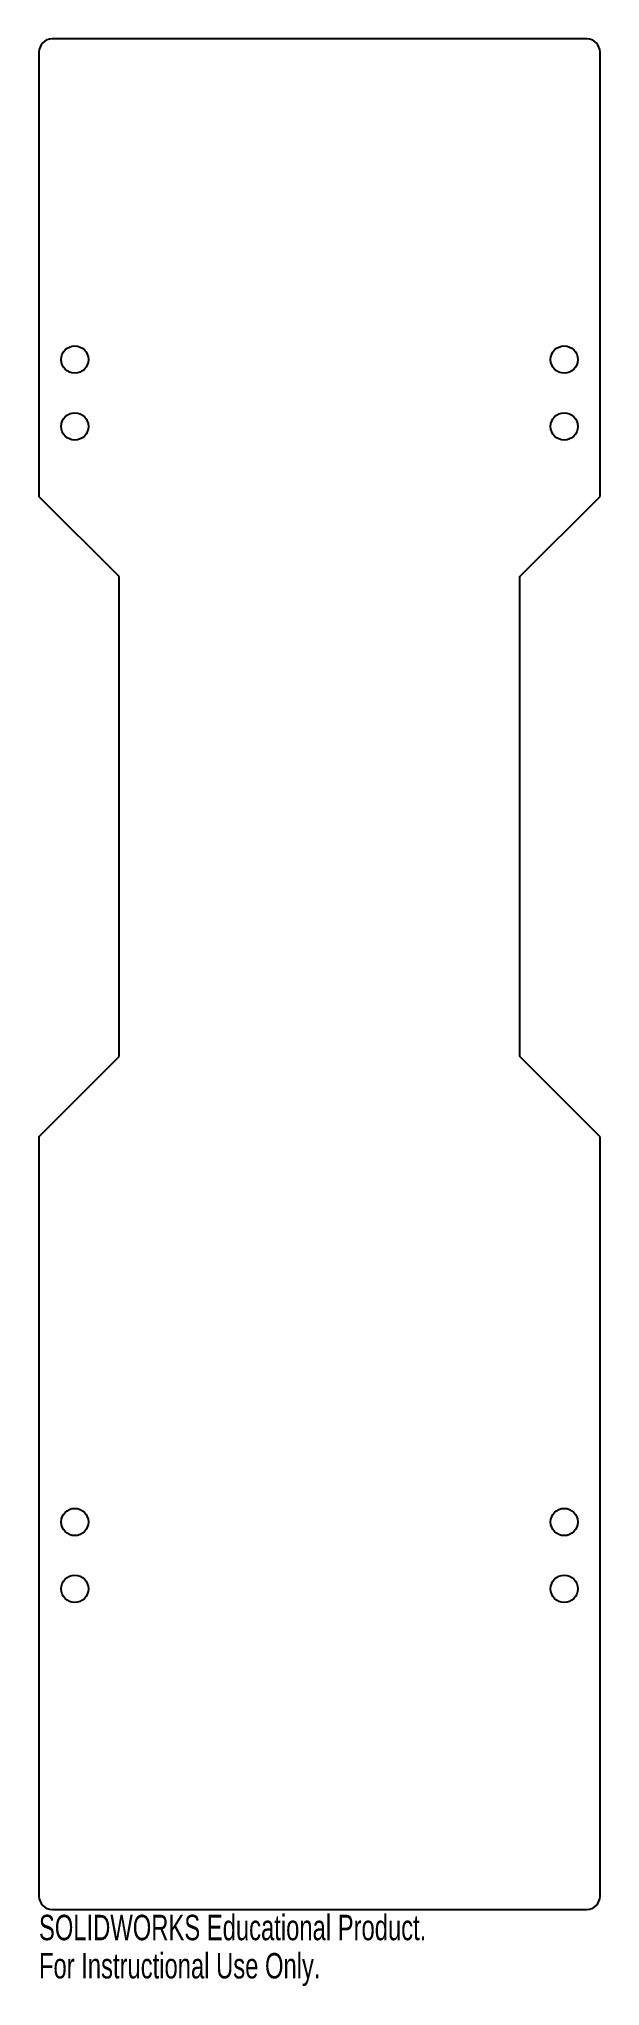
# Model space of a CAD drawing. Header units: inches. Extents: x -2.1 to 2.1, y -7.6 to 7.
import ezdxf

# ---------------------------------------------------------------- set-up
doc = ezdxf.new("R2010")
doc.units = ezdxf.units.IN
doc.header["$MEASUREMENT"] = 0
doc.styles.add('SLDTEXTSTYLE0', font='TXT', dxfattribs={"width": 0.7})

msp = doc.modelspace()

# ---------------------------------------------------------------- linework, layer by layer
at = {"color": 7, "linetype": 'Continuous', "lineweight": 25}
for p, q in [((2.001, 7), (-2.001, 7)), ((-2.101, 6.9), (-2.101, 3.576)), ((2.101, 3.576), (2.101, 6.9)), ((-1.501, 2.976), (-2.101, 3.576)), ((1.501, 2.976), (2.101, 3.576)), ((-1.501, -0.617), (-1.501, 2.976)), ((1.501, -0.617), (1.501, 2.976)), ((-2.101, -1.217), (-1.501, -0.617)), ((2.101, -1.217), (1.501, -0.617)), ((-2.101, -1.217), (-2.101, -6.9)), ((2.101, -6.9), (2.101, -1.217)), ((-2.001, -7), (2.001, -7))]:
    msp.add_line(p, q, dxfattribs=at)
for centre in [(-1.833, 4.6), (1.833, 4.6), (-1.833, 4.1), (1.833, 4.1), (-1.833, -4.1), (1.833, -4.1), (-1.833, -4.6), (1.833, -4.6)]:
    msp.add_circle(centre, 0.102, dxfattribs=at)
for centre, start, end in [((-2.001, 6.9), 90, 180), ((2.001, 6.9), 0, 90), ((-2.001, -6.9), 180, 270), ((2.001, -6.9), 270, 0)]:
    msp.add_arc(centre, 0.1, start, end, dxfattribs=at)

# ---------------------------------------------------------------- texts
at = {"color": 7, "linetype": 'Continuous', "char_height": 0.1903, "attachment_point": 1, "style": 'SLDTEXTSTYLE0'}
for s, insert in [('SOLIDWORKS Educational Product.', (-2.101, -7.04)), ('For Instructional Use Only.', (-2.101, -7.326))]:
    msp.add_mtext(s, dxfattribs=dict(at, insert=insert))

doc.saveas('drawing.dxf')
